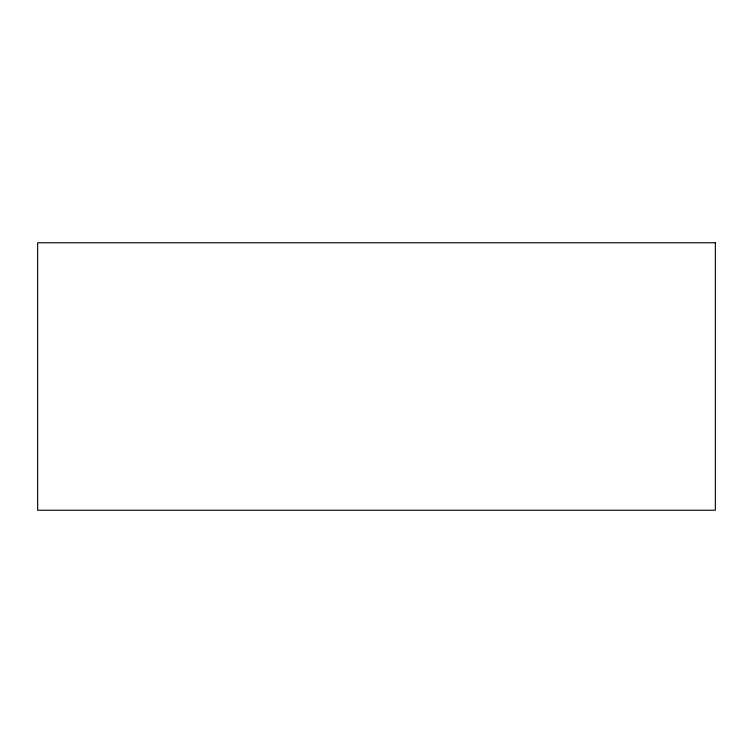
<?xml version="1.0" encoding="UTF-8"?>
<svg xmlns="http://www.w3.org/2000/svg" width="753" height="753" viewBox="0 0 753 753"><rect width="100%" height="100%" fill="white"/><g stroke="black" fill="none" stroke-linecap="round" stroke-linejoin="round"><path stroke-width="1.13" d="M715.35 242.758L37.65 242.758L37.65 510.242L715.35 510.242L715.35 242.758"/></g></svg>
